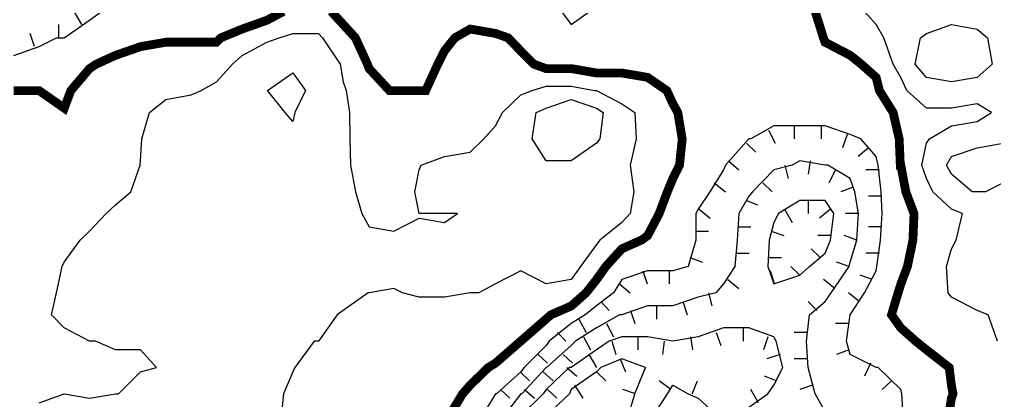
# Model space of a CAD drawing. Extents: x 628896 to 629898, y 4519176 to 4520140.
# Drawn here: x 629174.4 to 629285.3, y 4519656.2 to 4519699.6 of the extents above; entities that cross this region are included whole.
import ezdxf

# ---------------------------------------------------------------- set-up
doc = ezdxf.new("R2010")
doc.units = 0

msp = doc.modelspace()

# ---------------------------------------------------------------- linework, layer by layer
at = {"layer": 'GSLAYER', "linetype": 'CONTINUOUS', "const_width": 1, "flags": 128}
for points in [[(629173.75, 4519691.5), (629176.625, 4519691.5), (629179.5, 4519689.5), (629180.25, 4519691.5), (629182.375, 4519694), (629183.125, 4519694.5), (629185.3125, 4519695.5), (629188.1875, 4519696.5), (629191.0625, 4519697), (629193.9375, 4519697), (629196.8125, 4519697), (629197.3125, 4519697.5), (629199.75, 4519698.5), (629202.5625, 4519699.5), (629204.4375, 4519700.5)], [(629209.875, 4519700.5), (629211.25, 4519699), (629212.625, 4519697.5), (629214, 4519694.5), (629214.1875, 4519694), (629216.5, 4519691.5), (629217, 4519691.5), (629219.875, 4519691.5), (629220.625, 4519691.5), (629222, 4519694.5), (629222.75, 4519696), (629223.9375, 4519697.5), (629225.6875, 4519698.5), (629228.5625, 4519698), (629230, 4519697.5), (629231.4375, 4519696), (629232.9375, 4519694.5), (629234.3125, 4519694), (629237.1875, 4519694), (629240.0625, 4519693.5), (629242.9375, 4519693.5), (629245.875, 4519693), (629248.0625, 4519691.5), (629248.75, 4519690), (629249.3125, 4519689), (629249.8125, 4519686), (629249.5, 4519683), (629248.75, 4519681.5), (629248.125, 4519680), (629247.1875, 4519677.5), (629245.875, 4519675), (629245.1875, 4519674.5), (629242.9375, 4519673.5), (629241.125, 4519671.5), (629240.0625, 4519670), (629238.875, 4519668.5), (629237.1875, 4519667), (629234.875, 4519666), (629234.3125, 4519665.5), (629231.4375, 4519663), (629228.5625, 4519660.5), (629227.75, 4519660), (629225.6875, 4519658), (629224.8125, 4519657), (629223, 4519654)], [(629280.0625, 4519654), (629280.4375, 4519656.5), (629280.625, 4519657), (629280.4375, 4519658), (629280.1875, 4519660), (629277.625, 4519662), (629276.375, 4519663), (629274.6875, 4519664.5), (629273.625, 4519666), (629274.375, 4519668.5), (629274.6875, 4519669.5), (629275.4375, 4519671.5), (629276.0625, 4519674.5), (629276.1875, 4519677.5), (629275.25, 4519680), (629274.6875, 4519683), (629274.625, 4519683), (629274.5, 4519686), (629273.8125, 4519689), (629272.25, 4519691.5), (629271.875, 4519693), (629270.1875, 4519694.5), (629268.9375, 4519695.5), (629266.0625, 4519697), (629265.875, 4519697.5), (629264.9375, 4519700.5)]]:
    msp.add_lwpolyline(points, dxfattribs=at)
at = {"layer": 'GSLAYER', "linetype": 'CONTINUOUS', "flags": 128}
for points in [[(629173.75, 4519695.5), (629176.625, 4519696.5), (629178.625, 4519697.5), (629179.5, 4519697.5), (629182.375, 4519699.5), (629183.75, 4519700.5)], [(629181.5, 4519699), (629180.625, 4519700.5)], [(629236.0625, 4519700.5), (629237.1875, 4519699), (629239.25, 4519700.5)], [(629285.6875, 4519663), (629284.625, 4519666), (629283.375, 4519666.5), (629280.4375, 4519668), (629280.0625, 4519668.5), (629279.875, 4519671.5), (629280.4375, 4519673.5), (629281, 4519674.5), (629281.6875, 4519677.5), (629280.4375, 4519678), (629278.3125, 4519680), (629277.625, 4519681.5), (629277.0625, 4519683), (629277.625, 4519685.5), (629277.9375, 4519686), (629280.4375, 4519687.5), (629283.375, 4519688), (629285, 4519689), (629283.375, 4519690), (629280.4375, 4519689.5), (629277.625, 4519689.5), (629275.375, 4519691.5), (629274.6875, 4519693), (629273.8125, 4519694.5), (629272.75, 4519697.5), (629271.875, 4519699), (629270.5625, 4519700.5)], [(629178.875, 4519697.5), (629178.875, 4519699)], [(629276.3125, 4519694.5), (629276.9375, 4519697.5), (629277.625, 4519698), (629280.4375, 4519699), (629283.375, 4519698.5), (629284.5625, 4519697.5), (629285.0625, 4519694.5), (629283.375, 4519693), (629280.4375, 4519692.5), (629277.625, 4519693), (629276.3125, 4519694.5)], [(629176.125, 4519696.5), (629175.625, 4519698)], [(629176.625, 4519656), (629179.5, 4519657), (629182.375, 4519656.5), (629185.3125, 4519657), (629185.6875, 4519657), (629188.1875, 4519659.5), (629190, 4519660), (629188.1875, 4519662), (629185.3125, 4519662), (629183.0625, 4519663), (629182.375, 4519663), (629179.5, 4519664.5), (629178.0625, 4519666), (629178.625, 4519668.5), (629179.25, 4519671.5), (629179.5, 4519672), (629181.3125, 4519674.5), (629182.375, 4519675.5), (629184.25, 4519677.5), (629185.3125, 4519678.5), (629187.0625, 4519680), (629188.125, 4519683), (629188.1875, 4519683.5), (629188.3125, 4519686), (629189.1875, 4519689), (629191.0625, 4519690.5), (629193.9375, 4519691), (629195.0625, 4519691.5), (629196.8125, 4519692.5), (629198.625, 4519694.5), (629199.75, 4519695.5), (629202.5625, 4519697), (629203.9375, 4519697.5), (629205.5, 4519698), (629208.4375, 4519698), (629208.875, 4519697.5), (629210.875, 4519694.5), (629211.25, 4519692.5), (629211.5625, 4519691.5), (629211.9375, 4519689), (629212, 4519686), (629212.0625, 4519683), (629212.625, 4519680), (629213.375, 4519677.5), (629214.1875, 4519676), (629217, 4519675.5), (629219.875, 4519677), (629222.75, 4519676.5), (629224.25, 4519677.5), (629222.75, 4519677.5), (629219.875, 4519677.5), (629219.375, 4519680), (629219.875, 4519682.5), (629220.125, 4519683), (629222.75, 4519684), (629225.6875, 4519684.5), (629227.25, 4519686), (629228.5625, 4519687.5), (629229.375, 4519689), (629231.4375, 4519691), (629232.75, 4519691.5), (629234.3125, 4519692), (629237.1875, 4519692), (629239.8125, 4519691.5), (629240.0625, 4519691.5), (629242.9375, 4519690), (629244.4375, 4519689), (629244.5625, 4519686), (629243.875, 4519683), (629244.3125, 4519680), (629243.875, 4519677.5), (629242.9375, 4519676.5), (629240.4375, 4519674.5), (629240.0625, 4519674), (629238.25, 4519671.5), (629237.1875, 4519670), (629234.3125, 4519669.5), (629231.4375, 4519671), (629228.5625, 4519669.5), (629226.6875, 4519668.5), (629225.6875, 4519668.5), (629222.75, 4519668), (629219.875, 4519668), (629218, 4519668.5), (629217, 4519669), (629214.1875, 4519668.5), (629214.0625, 4519668.5), (629211.25, 4519666.5), (629210.5625, 4519666), (629208.4375, 4519663), (629207.9375, 4519663), (629205.75, 4519660), (629205.5, 4519659.5), (629204.4375, 4519657), (629204.125, 4519654)], [(629204.625, 4519689), (629202.625, 4519691.5), (629205.5, 4519693.5), (629206.9375, 4519691.5), (629205.75, 4519689), (629205.5, 4519688), (629204.625, 4519689)], [(629232.75, 4519686), (629233.1875, 4519689), (629234.3125, 4519689.5), (629237.1875, 4519690.5), (629240.0625, 4519689.5), (629240.8125, 4519689), (629240.4375, 4519686), (629240.0625, 4519685.5), (629237.1875, 4519683.5), (629234.3125, 4519683.5), (629232.75, 4519686)], [(629275, 4519654), (629274.8125, 4519657), (629274.6875, 4519657.5), (629272.125, 4519660), (629271.875, 4519660), (629268.9375, 4519661.5), (629268.5, 4519663), (629268.9375, 4519666), (629268.9375, 4519666), (629270.5625, 4519668.5), (629271.875, 4519671), (629271.9375, 4519671.5), (629272.375, 4519674.5), (629272.5625, 4519677.5), (629272.4375, 4519680), (629272.125, 4519683), (629271.875, 4519684), (629270.125, 4519686), (629268.9375, 4519686.5), (629266.0625, 4519687.5), (629263.1875, 4519687.5), (629260.25, 4519687.5), (629257.625, 4519686), (629257.375, 4519686), (629254.75, 4519683), (629254.5, 4519682.5), (629252.9375, 4519680), (629251.625, 4519678), (629251.375, 4519677.5), (629251.375, 4519674.5), (629250.5, 4519671.5), (629248.75, 4519671), (629245.875, 4519671), (629242.9375, 4519670), (629242, 4519668.5), (629240.0625, 4519667), (629238.75, 4519666), (629237.1875, 4519665), (629234.6875, 4519663), (629234.3125, 4519662.5), (629231.8125, 4519660), (629231.4375, 4519659.5), (629228.6875, 4519657), (629228.5625, 4519657), (629226.75, 4519654)], [(629259.625, 4519687), (629260.375, 4519685.5)], [(629262.5625, 4519687.5), (629262.5625, 4519686)], [(629265.625, 4519687.5), (629265.625, 4519686)], [(629268.5625, 4519686.5), (629268.0625, 4519685)], [(629257.125, 4519685.5), (629258.1875, 4519684.5)], [(629271, 4519685), (629269.8125, 4519684)], [(629282.8125, 4519680), (629280.4375, 4519682), (629279.875, 4519683), (629280.4375, 4519684), (629283.375, 4519685), (629286.3125, 4519685.5), (629288.75, 4519683), (629286.3125, 4519681), (629284.3125, 4519680), (629283.375, 4519680), (629282.8125, 4519680)], [(629266.0625, 4519655), (629264.9375, 4519657), (629264.125, 4519660), (629263.9375, 4519663), (629264.3125, 4519666), (629266.0625, 4519667.5), (629266.75, 4519668.5), (629268.8125, 4519671.5), (629268.9375, 4519672), (629269.6875, 4519674.5), (629269.875, 4519677.5), (629269.4375, 4519680), (629268.9375, 4519681.5), (629266.375, 4519683), (629266.0625, 4519683), (629263.1875, 4519683.5), (629262.3125, 4519683), (629260.25, 4519682.5), (629257.8125, 4519680), (629257.375, 4519679.5), (629256.25, 4519677.5), (629256.0625, 4519674.5), (629255.8125, 4519671.5), (629254.5, 4519669.5), (629253.625, 4519668.5), (629251.625, 4519668), (629248.75, 4519667), (629245.875, 4519667), (629242.9375, 4519666), (629242.6875, 4519666), (629240.0625, 4519664.5), (629237.6875, 4519663), (629237.1875, 4519662.5), (629234.375, 4519660), (629234.3125, 4519660), (629231.5625, 4519657), (629231.4375, 4519657), (629229.125, 4519654)], [(629255.0625, 4519683.5), (629256.25, 4519682.5)], [(629261.5, 4519683), (629261.875, 4519681.5)], [(629264.375, 4519683.5), (629264.125, 4519682)], [(629267.25, 4519682.5), (629266.5, 4519681)], [(629272.25, 4519682.5), (629270.6875, 4519682.5)], [(629253.4375, 4519681), (629254.75, 4519680)], [(629259, 4519681), (629260.0625, 4519680)], [(629269.25, 4519680.5), (629267.875, 4519680)], [(629272.4375, 4519679.5), (629271, 4519679.5)], [(629257.125, 4519679), (629258.375, 4519678.5)], [(629264.3125, 4519671.5), (629266.0625, 4519673), (629266.6875, 4519674.5), (629267.0625, 4519677.5), (629266.0625, 4519679), (629263.1875, 4519679), (629260.75, 4519677.5), (629260.25, 4519676.5), (629259.6875, 4519674.5), (629259.5625, 4519671.5), (629260.25, 4519669.5), (629263.1875, 4519670.5), (629264.3125, 4519671.5)], [(629264.125, 4519679), (629264.125, 4519677.5)], [(629251.75, 4519678), (629253, 4519677)], [(629261.4375, 4519678), (629262.3125, 4519676.5)], [(629266.6875, 4519678), (629265.4375, 4519677)], [(629269.875, 4519677.5), (629268.375, 4519677.5)], [(629256.125, 4519676), (629257.625, 4519676)], [(629272.4375, 4519676), (629271, 4519676)], [(629251.375, 4519675.5), (629252.8125, 4519675.5)], [(629259.9375, 4519675.5), (629261.375, 4519675)], [(629266.75, 4519675), (629265.25, 4519675)], [(629269.6875, 4519674.5), (629268.25, 4519675)], [(629255.9375, 4519673), (629257.4375, 4519673)], [(629265.5, 4519672.5), (629264.5, 4519673.5)], [(629272.25, 4519673), (629270.6875, 4519673)], [(629250.6875, 4519672.5), (629252.125, 4519672)], [(629259.625, 4519672.5), (629261.125, 4519672.5)], [(629263.1875, 4519670.5), (629262.1875, 4519671.5)], [(629268.8125, 4519671.5), (629267.375, 4519672)], [(629245.3125, 4519671), (629245.8125, 4519669.5)], [(629248.3125, 4519671), (629248.3125, 4519669.5)], [(629260.3125, 4519669.5), (629259.875, 4519671)], [(629271.4375, 4519670), (629270.0625, 4519670.5)], [(629242.6875, 4519669.5), (629243.875, 4519668.5)], [(629255, 4519670), (629256.25, 4519669)], [(629267.1875, 4519669), (629265.875, 4519670)], [(629252.8125, 4519668.5), (629253.1875, 4519667)], [(629269.9375, 4519667.5), (629268.75, 4519668.5)], [(629240.5625, 4519667.5), (629241.5, 4519666.5)], [(629246.875, 4519667), (629246.875, 4519665.5)], [(629249.875, 4519667.5), (629250.375, 4519666)], [(629265.125, 4519666.5), (629264.125, 4519667.5)], [(629243.9375, 4519666.5), (629244.4375, 4519665)], [(629238.0625, 4519665.5), (629238.875, 4519664)], [(629241.1875, 4519665), (629242, 4519663.5)], [(629268.75, 4519665), (629267.25, 4519665)], [(629257.375, 4519655.5), (629259.5625, 4519657), (629260.25, 4519658), (629261.25, 4519660), (629260.5, 4519663), (629260.25, 4519663.5), (629257.375, 4519664.5), (629254.5, 4519664.5), (629251.625, 4519663.5), (629248.75, 4519663), (629245.875, 4519663.5), (629242.9375, 4519663.5), (629241.5, 4519663), (629240.0625, 4519662), (629237.1875, 4519660), (629236.9375, 4519660), (629234.3125, 4519657.5), (629234, 4519657), (629231.4375, 4519654.5)], [(629235.625, 4519664), (629236.5625, 4519663)], [(629253.6875, 4519664), (629254.1875, 4519662.5)], [(629256.75, 4519664.5), (629256.75, 4519663)], [(629264.0625, 4519664), (629262.5625, 4519664)], [(629238.5625, 4519663.5), (629239.375, 4519662)], [(629241.8125, 4519663), (629242.25, 4519661.5)], [(629244.75, 4519663.5), (629244.75, 4519662)], [(629247.75, 4519663), (629247.5625, 4519661.5)], [(629250.75, 4519663.5), (629251, 4519662)], [(629259.5625, 4519663.5), (629259.0625, 4519662)], [(629233.4375, 4519661.5), (629234.5, 4519660.5)], [(629236.25, 4519661.5), (629237.3125, 4519660.5)], [(629239.1875, 4519661.5), (629240.0625, 4519660)], [(629260.9375, 4519661.5), (629259.4375, 4519661)], [(629268.8125, 4519662), (629267.375, 4519661.5)], [(629242.125, 4519645.5), (629242.9375, 4519646), (629245.4375, 4519648.5), (629244.625, 4519651.5), (629243.5625, 4519654), (629244.4375, 4519657), (629245.625, 4519660), (629242.9375, 4519661), (629240.5625, 4519660), (629240.0625, 4519659.5), (629237.1875, 4519657.5), (629237, 4519657), (629234.3125, 4519654.5), (629234.0625, 4519654), (629232.25, 4519651.5), (629231.625, 4519648.5), (629234.3125, 4519646), (629234.5625, 4519645.5), (629237.1875, 4519644.5), (629240.0625, 4519644.5), (629242.125, 4519645.5)], [(629242.75, 4519661), (629243.375, 4519659.5)], [(629264.0625, 4519661), (629262.5625, 4519661)], [(629271.25, 4519660.5), (629270.5625, 4519659)], [(629231.375, 4519659.5), (629232.4375, 4519658.5)], [(629234, 4519659.5), (629235.125, 4519658.5)], [(629236.6875, 4519660), (629237.8125, 4519659)], [(629240.0625, 4519659.5), (629241.125, 4519658.5)], [(629245.625, 4519660), (629245, 4519658.5)], [(629248.5, 4519657.5), (629247.1875, 4519658.5)], [(629250.9375, 4519657), (629251.5625, 4519658.5)], [(629260.5, 4519658.5), (629259.1875, 4519659)], [(629273.625, 4519658.5), (629272.5625, 4519657.5)], [(629229.125, 4519657.5), (629230.1875, 4519656.5)], [(629231.875, 4519657.5), (629233, 4519656.5)], [(629234.5, 4519657.5), (629235.5625, 4519656.5)], [(629237.5625, 4519658), (629238.5, 4519656.5)], [(629244.5, 4519657), (629243.0625, 4519657.5)], [(629246.1875, 4519654), (629248.125, 4519657), (629248.75, 4519658), (629250.5, 4519657), (629251.625, 4519656.5), (629254.375, 4519654)], [(629258.5, 4519656), (629257.625, 4519657.5)], [(629264.625, 4519658), (629263.1875, 4519657.5)]]:
    msp.add_lwpolyline(points, dxfattribs=at)

doc.saveas('drawing.dxf')
